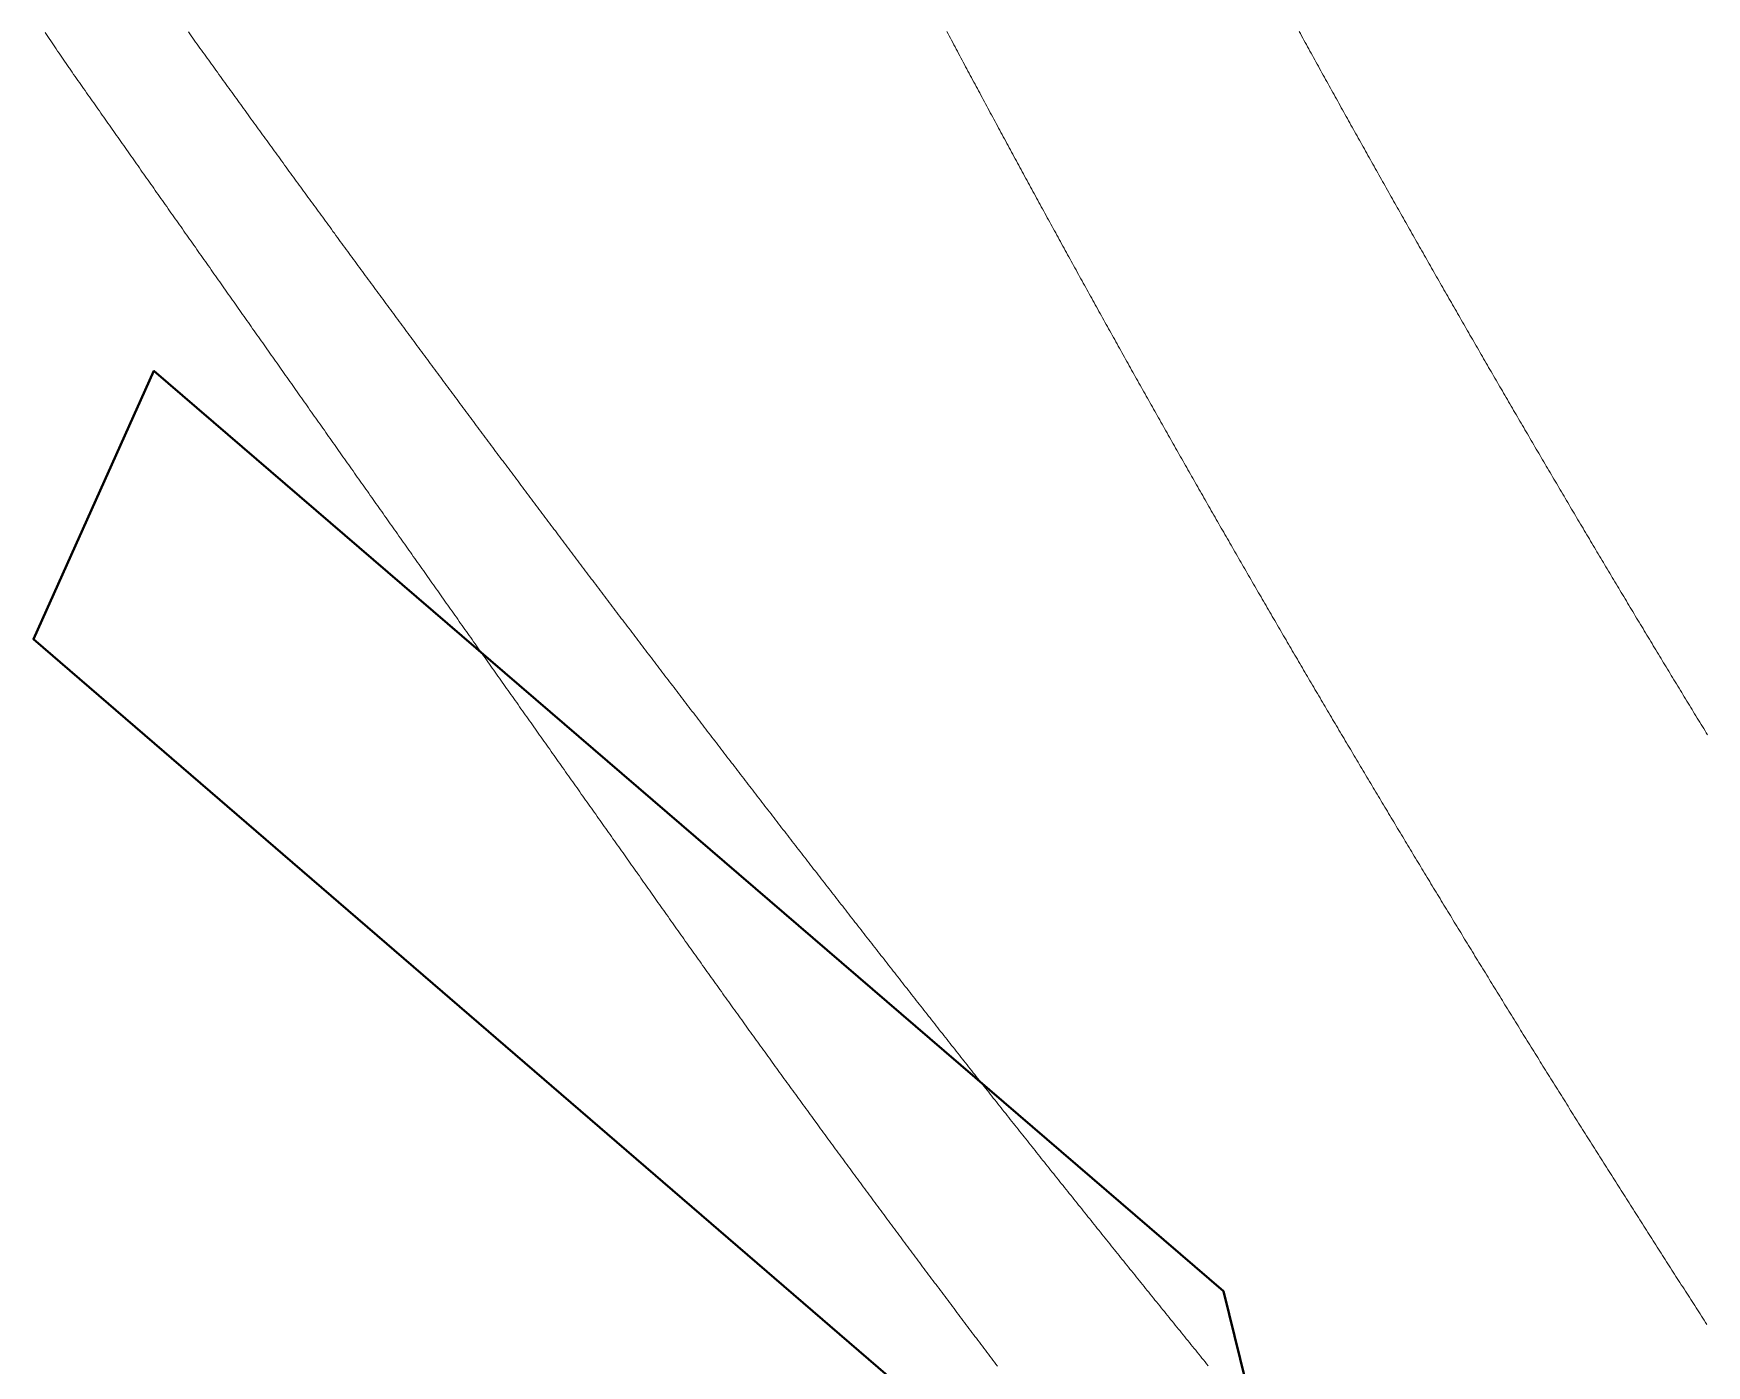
# Model space of a CAD drawing. Extents: x 174934 to 192674, y 648863 to 672607.
# Drawn here: x 180277.4 to 180344.6, y 660905.1 to 660958.6 of the extents above; entities that cross this region are included whole.
import ezdxf

# ---------------------------------------------------------------- set-up
doc = ezdxf.new("R2010")
doc.units = 0
doc.layers.add('pbitul', color=14, linetype='Continuous', lineweight=0)
doc.layers.add('pgesher', color=7, linetype='Continuous', lineweight=0)

msp = doc.modelspace()

# ---------------------------------------------------------------- linework, layer by layer
at = {"layer": 'pbitul', "flags": 128}
for points in [[(180316.112, 660905.031), (180316.051, 660905.11), (180315.991, 660905.19), (180315.93, 660905.27), (180315.87, 660905.349), (180315.809, 660905.429), (180315.749, 660905.509), (180315.689, 660905.588), (180315.628, 660905.668), (180315.568, 660905.748), (180315.507, 660905.827), (180315.447, 660905.907), (180315.387, 660905.987), (180315.326, 660906.067), (180315.266, 660906.146), (180315.206, 660906.226), (180315.146, 660906.306), (180315.085, 660906.386), (180315.025, 660906.466), (180314.965, 660906.545), (180314.904, 660906.625), (180314.844, 660906.705), (180314.784, 660906.785), (180314.724, 660906.865), (180314.664, 660906.945), (180314.603, 660907.024), (180314.543, 660907.104), (180314.483, 660907.184), (180314.423, 660907.264), (180314.363, 660907.344), (180314.303, 660907.424), (180314.243, 660907.504), (180314.182, 660907.584), (180314.122, 660907.664), (180314.062, 660907.744), (180314.002, 660907.824), (180313.942, 660907.903), (180313.882, 660907.983), (180313.822, 660908.063), (180313.762, 660908.143), (180313.702, 660908.223), (180313.642, 660908.303), (180313.582, 660908.383), (180313.522, 660908.463), (180313.462, 660908.544), (180313.402, 660908.624), (180313.342, 660908.704), (180313.282, 660908.784), (180313.223, 660908.864), (180313.163, 660908.944), (180313.103, 660909.024), (180313.043, 660909.104), (180312.983, 660909.184), (180312.923, 660909.264), (180312.863, 660909.344), (180312.803, 660909.424), (180312.744, 660909.505), (180312.684, 660909.585), (180312.624, 660909.665), (180312.564, 660909.745), (180312.505, 660909.825), (180312.445, 660909.905), (180312.385, 660909.986), (180312.325, 660910.066), (180312.266, 660910.146), (180312.206, 660910.226), (180312.146, 660910.306), (180312.087, 660910.387), (180312.027, 660910.467), (180311.967, 660910.547), (180311.908, 660910.627), (180311.848, 660910.708), (180311.788, 660910.788), (180311.729, 660910.868), (180311.669, 660910.949), (180311.609, 660911.029), (180311.55, 660911.109), (180311.49, 660911.19), (180311.431, 660911.27), (180311.371, 660911.35), (180311.312, 660911.431), (180311.252, 660911.511), (180311.193, 660911.591), (180311.133, 660911.672), (180311.074, 660911.752), (180311.014, 660911.833), (180310.955, 660911.913), (180310.895, 660911.993), (180310.836, 660912.074), (180310.777, 660912.154), (180310.717, 660912.235), (180310.658, 660912.315), (180310.598, 660912.396), (180310.539, 660912.476), (180310.48, 660912.557), (180310.42, 660912.637), (180310.361, 660912.717), (180310.302, 660912.798), (180310.242, 660912.879), (180310.183, 660912.959), (180310.124, 660913.04), (180310.064, 660913.12), (180310.005, 660913.201), (180309.946, 660913.281), (180309.887, 660913.362), (180309.828, 660913.442), (180309.768, 660913.523), (180309.709, 660913.604), (180309.65, 660913.684), (180309.591, 660913.765), (180309.532, 660913.845), (180309.472, 660913.926), (180309.413, 660914.007), (180309.354, 660914.087), (180309.295, 660914.168), (180309.236, 660914.249), (180309.177, 660914.329), (180309.118, 660914.41), (180309.059, 660914.491), (180309, 660914.571), (180308.941, 660914.652), (180308.882, 660914.733), (180308.823, 660914.814), (180308.764, 660914.894), (180308.705, 660914.975), (180308.646, 660915.056), (180308.587, 660915.136), (180308.528, 660915.217), (180308.469, 660915.298), (180308.41, 660915.379), (180308.351, 660915.46), (180308.292, 660915.54), (180308.233, 660915.621), (180308.174, 660915.702), (180308.115, 660915.783), (180308.056, 660915.864), (180307.998, 660915.945), (180307.939, 660916.025), (180307.88, 660916.106), (180307.821, 660916.187), (180307.762, 660916.268), (180307.703, 660916.349), (180307.645, 660916.43), (180307.586, 660916.511), (180307.527, 660916.592), (180307.468, 660916.673), (180307.41, 660916.754), (180307.351, 660916.835), (180307.292, 660916.915), (180307.234, 660916.996), (180307.175, 660917.077), (180307.116, 660917.158), (180307.058, 660917.239), (180306.999, 660917.32), (180306.94, 660917.401), (180306.882, 660917.482), (180306.823, 660917.563), (180306.765, 660917.644), (180306.706, 660917.726), (180306.647, 660917.807), (180306.589, 660917.888), (180306.53, 660917.969), (180306.472, 660918.05), (180306.413, 660918.131), (180306.355, 660918.212), (180306.296, 660918.293), (180306.238, 660918.374), (180306.179, 660918.455), (180306.121, 660918.536), (180306.062, 660918.618), (180306.004, 660918.699), (180305.945, 660918.78), (180305.887, 660918.861), (180305.829, 660918.942), (180305.77, 660919.023), (180305.712, 660919.105), (180305.654, 660919.186), (180305.595, 660919.267), (180305.537, 660919.348), (180305.478, 660919.429), (180305.42, 660919.511), (180305.362, 660919.592), (180305.304, 660919.673), (180305.245, 660919.754), (180305.187, 660919.836), (180305.129, 660919.917), (180305.071, 660919.998), (180305.012, 660920.08), (180304.954, 660920.161), (180304.896, 660920.242), (180304.838, 660920.324), (180304.779, 660920.405), (180304.721, 660920.486), (180304.663, 660920.568), (180304.605, 660920.649), (180304.547, 660920.73), (180304.489, 660920.812), (180304.431, 660920.893), (180304.373, 660920.974), (180304.314, 660921.056), (180304.256, 660921.137), (180304.198, 660921.219), (180304.14, 660921.3), (180304.082, 660921.382), (180304.024, 660921.463), (180303.966, 660921.544), (180303.908, 660921.626), (180303.85, 660921.707), (180303.792, 660921.789), (180303.734, 660921.87), (180303.676, 660921.952), (180303.618, 660922.033), (180303.56, 660922.115), (180303.503, 660922.196), (180303.445, 660922.278), (180303.387, 660922.359), (180303.329, 660922.441), (180303.271, 660922.523), (180303.213, 660922.604), (180303.155, 660922.686), (180303.097, 660922.767), (180303.04, 660922.849), (180302.982, 660922.93), (180302.924, 660923.012), (180302.866, 660923.094), (180302.809, 660923.175), (180302.751, 660923.257), (180302.693, 660923.339), (180302.635, 660923.42), (180302.578, 660923.502), (180302.52, 660923.584), (180302.462, 660923.665), (180302.404, 660923.747), (180302.347, 660923.829), (180302.289, 660923.91), (180302.232, 660923.992), (180302.174, 660924.074), (180302.116, 660924.155), (180302.059, 660924.237), (180302.001, 660924.319), (180301.943, 660924.401), (180301.886, 660924.482), (180301.828, 660924.564), (180301.771, 660924.646), (180301.713, 660924.728), (180301.656, 660924.81), (180301.598, 660924.891), (180301.577, 660924.922), (180301.519, 660925.004), (180301.461, 660925.085), (180301.403, 660925.167), (180301.346, 660925.248), (180301.288, 660925.33), (180301.23, 660925.412), (180301.172, 660925.493), (180301.114, 660925.575), (180301.056, 660925.656), (180300.999, 660925.738), (180300.941, 660925.82), (180300.883, 660925.901), (180300.825, 660925.983), (180300.767, 660926.064), (180300.71, 660926.146), (180300.652, 660926.228), (180300.594, 660926.309), (180300.536, 660926.391), (180300.478, 660926.472), (180300.421, 660926.554), (180300.363, 660926.636), (180300.305, 660926.717), (180300.247, 660926.799), (180300.189, 660926.88), (180300.132, 660926.962), (180300.074, 660927.044), (180300.016, 660927.125), (180299.958, 660927.207), (180299.901, 660927.288), (180299.843, 660927.37), (180299.785, 660927.452), (180299.727, 660927.533), (180299.669, 660927.615), (180299.612, 660927.697), (180299.554, 660927.778), (180299.496, 660927.86), (180299.438, 660927.941), (180299.38, 660928.023), (180299.323, 660928.105), (180299.265, 660928.186), (180299.207, 660928.268), (180299.149, 660928.349), (180299.092, 660928.431), (180299.034, 660928.513), (180298.976, 660928.594), (180298.918, 660928.676), (180298.86, 660928.758), (180298.803, 660928.839), (180298.745, 660928.921), (180298.687, 660929.002), (180298.629, 660929.084), (180298.572, 660929.166), (180298.514, 660929.247), (180298.456, 660929.329), (180298.398, 660929.411), (180298.34, 660929.492), (180298.283, 660929.574), (180298.225, 660929.655), (180298.167, 660929.737), (180298.109, 660929.819), (180298.052, 660929.9), (180297.994, 660929.982), (180297.936, 660930.064), (180297.878, 660930.145), (180297.821, 660930.227), (180297.763, 660930.308), (180297.705, 660930.39), (180297.647, 660930.472), (180297.59, 660930.553), (180297.532, 660930.635), (180297.474, 660930.717), (180297.416, 660930.798), (180297.358, 660930.88), (180297.301, 660930.961), (180297.243, 660931.043), (180297.185, 660931.125), (180297.127, 660931.206), (180297.07, 660931.288), (180297.012, 660931.37), (180296.954, 660931.451), (180296.896, 660931.533), (180296.839, 660931.615), (180296.781, 660931.696), (180296.723, 660931.778), (180296.665, 660931.859), (180296.608, 660931.941), (180296.55, 660932.023), (180296.492, 660932.104), (180296.434, 660932.186), (180296.377, 660932.268), (180296.319, 660932.349), (180296.261, 660932.431), (180296.203, 660932.513), (180296.146, 660932.594), (180296.088, 660932.676), (180296.03, 660932.758), (180295.972, 660932.839), (180295.915, 660932.921), (180295.857, 660933.002), (180295.799, 660933.084), (180295.742, 660933.166), (180295.684, 660933.247), (180295.626, 660933.329), (180295.568, 660933.411), (180295.511, 660933.492), (180295.453, 660933.574), (180295.395, 660933.656), (180295.337, 660933.737), (180295.28, 660933.819), (180295.222, 660933.901), (180295.164, 660933.982), (180295.106, 660934.064), (180295.049, 660934.146), (180294.991, 660934.227), (180294.933, 660934.309), (180294.876, 660934.391), (180294.818, 660934.472), (180294.76, 660934.554), (180294.702, 660934.635), (180294.645, 660934.717), (180294.587, 660934.799), (180294.529, 660934.88), (180294.471, 660934.962), (180294.414, 660935.044), (180294.356, 660935.125), (180294.298, 660935.207), (180294.241, 660935.289), (180294.183, 660935.37), (180294.125, 660935.452), (180294.067, 660935.534), (180294.01, 660935.615), (180293.952, 660935.697), (180293.894, 660935.779), (180293.837, 660935.86), (180293.779, 660935.942), (180293.721, 660936.024), (180293.663, 660936.105), (180293.606, 660936.187), (180293.548, 660936.269), (180293.49, 660936.35), (180293.433, 660936.432), (180293.375, 660936.514), (180293.317, 660936.595), (180293.259, 660936.677), (180293.202, 660936.759), (180293.144, 660936.84), (180293.086, 660936.922), (180293.029, 660937.004), (180292.971, 660937.085), (180292.913, 660937.167), (180292.856, 660937.249), (180292.798, 660937.33), (180292.74, 660937.412), (180292.682, 660937.494), (180292.625, 660937.575), (180292.567, 660937.657), (180292.509, 660937.739), (180292.452, 660937.82), (180292.394, 660937.902), (180292.336, 660937.984), (180292.279, 660938.066), (180292.221, 660938.147), (180292.163, 660938.229), (180292.105, 660938.311), (180292.048, 660938.392), (180291.99, 660938.474), (180291.932, 660938.556), (180291.875, 660938.637), (180291.817, 660938.719), (180291.759, 660938.801), (180291.702, 660938.882), (180291.644, 660938.964), (180291.586, 660939.046), (180291.529, 660939.127), (180291.471, 660939.209), (180291.413, 660939.291), (180291.355, 660939.372), (180291.298, 660939.454), (180291.24, 660939.536), (180291.182, 660939.617), (180291.125, 660939.699), (180291.067, 660939.781), (180291.009, 660939.863), (180290.952, 660939.944), (180290.894, 660940.026), (180290.836, 660940.108), (180290.779, 660940.189), (180290.721, 660940.271), (180290.663, 660940.353), (180290.606, 660940.434), (180290.548, 660940.516), (180290.49, 660940.598), (180290.433, 660940.679), (180290.375, 660940.761), (180290.317, 660940.843), (180290.26, 660940.925), (180290.202, 660941.006), (180290.144, 660941.088), (180290.087, 660941.17), (180290.029, 660941.251), (180289.971, 660941.333), (180289.914, 660941.415), (180289.856, 660941.496), (180289.798, 660941.578), (180289.741, 660941.66), (180289.683, 660941.742), (180289.625, 660941.823), (180289.568, 660941.905), (180289.51, 660941.987), (180289.452, 660942.068), (180289.395, 660942.15), (180289.337, 660942.232), (180289.279, 660942.313), (180289.222, 660942.395), (180289.164, 660942.477), (180289.106, 660942.559), (180289.049, 660942.64), (180288.991, 660942.722), (180288.933, 660942.804), (180288.876, 660942.885), (180288.818, 660942.967), (180288.76, 660943.049), (180288.703, 660943.131), (180288.645, 660943.212), (180288.588, 660943.294), (180288.53, 660943.376), (180288.472, 660943.457), (180288.415, 660943.539), (180288.357, 660943.621), (180288.299, 660943.703), (180288.242, 660943.784), (180288.184, 660943.866), (180288.126, 660943.948), (180288.069, 660944.029), (180288.011, 660944.111), (180287.953, 660944.193), (180287.896, 660944.275), (180287.838, 660944.356), (180287.781, 660944.438), (180287.723, 660944.52), (180287.665, 660944.601), (180287.608, 660944.683), (180287.55, 660944.765), (180287.492, 660944.847), (180287.435, 660944.928), (180287.377, 660945.01), (180287.319, 660945.092), (180287.262, 660945.173), (180287.204, 660945.255), (180287.147, 660945.337), (180287.089, 660945.419), (180287.031, 660945.5), (180286.974, 660945.582), (180286.916, 660945.664), (180286.858, 660945.746), (180286.801, 660945.827), (180286.743, 660945.909), (180286.686, 660945.991), (180286.628, 660946.072), (180286.57, 660946.154), (180286.513, 660946.236), (180286.455, 660946.318), (180286.397, 660946.399), (180286.34, 660946.481), (180286.282, 660946.563), (180286.225, 660946.645), (180286.167, 660946.726), (180286.109, 660946.808), (180286.052, 660946.89), (180285.994, 660946.971), (180285.936, 660947.053), (180285.879, 660947.135), (180285.821, 660947.217), (180285.764, 660947.298), (180285.706, 660947.38), (180285.648, 660947.462), (180285.591, 660947.544), (180285.533, 660947.625), (180285.476, 660947.707), (180285.418, 660947.789), (180285.36, 660947.871), (180285.303, 660947.952), (180285.245, 660948.034), (180285.188, 660948.116), (180285.13, 660948.198), (180285.072, 660948.279), (180285.015, 660948.361), (180284.957, 660948.443), (180284.9, 660948.524), (180284.842, 660948.606), (180284.784, 660948.688), (180284.727, 660948.77), (180284.669, 660948.851), (180284.612, 660948.933), (180284.554, 660949.015), (180284.496, 660949.097), (180284.439, 660949.178), (180284.381, 660949.26), (180284.324, 660949.342), (180284.266, 660949.424), (180284.208, 660949.505), (180284.151, 660949.587), (180284.093, 660949.669), (180284.036, 660949.751), (180283.978, 660949.832), (180283.92, 660949.914), (180283.863, 660949.996), (180283.805, 660950.078), (180283.748, 660950.159), (180283.69, 660950.241), (180283.632, 660950.323), (180283.575, 660950.405), (180283.517, 660950.486), (180283.46, 660950.568), (180283.402, 660950.65), (180283.345, 660950.732), (180283.287, 660950.814), (180283.229, 660950.895), (180283.172, 660950.977), (180283.114, 660951.059), (180283.057, 660951.141), (180282.999, 660951.222), (180282.941, 660951.304), (180282.884, 660951.386), (180282.826, 660951.468), (180282.769, 660951.549), (180282.711, 660951.631), (180282.654, 660951.713), (180282.596, 660951.795), (180282.538, 660951.876), (180282.481, 660951.958), (180282.423, 660952.04), (180282.366, 660952.122), (180282.308, 660952.203), (180282.251, 660952.285), (180282.193, 660952.367), (180282.135, 660952.449), (180282.078, 660952.531), (180282.02, 660952.612), (180281.963, 660952.694), (180281.905, 660952.776), (180281.848, 660952.858), (180281.79, 660952.939), (180281.732, 660953.021), (180281.675, 660953.103), (180281.617, 660953.185), (180281.56, 660953.266), (180281.502, 660953.348), (180281.445, 660953.43), (180281.387, 660953.512), (180281.33, 660953.594), (180281.272, 660953.675), (180281.214, 660953.757), (180281.157, 660953.839), (180281.099, 660953.921), (180281.042, 660954.002), (180280.984, 660954.084), (180280.927, 660954.166), (180280.869, 660954.248), (180280.812, 660954.33), (180280.754, 660954.411), (180280.696, 660954.493), (180280.639, 660954.575), (180280.581, 660954.657), (180280.524, 660954.738), (180280.466, 660954.82), (180280.409, 660954.902), (180280.351, 660954.984), (180280.294, 660955.066), (180280.236, 660955.147), (180280.179, 660955.229), (180280.121, 660955.311), (180280.063, 660955.393), (180280.006, 660955.475), (180279.948, 660955.556), (180279.891, 660955.638), (180279.833, 660955.72), (180279.776, 660955.802), (180279.718, 660955.883), (180279.661, 660955.965), (180279.603, 660956.047), (180279.546, 660956.129), (180279.488, 660956.211), (180279.431, 660956.292), (180279.373, 660956.374), (180279.315, 660956.456), (180279.258, 660956.538), (180279.2, 660956.62), (180279.143, 660956.701), (180279.085, 660956.783), (180279.028, 660956.865), (180278.97, 660956.947), (180278.913, 660957.029), (180278.855, 660957.11), (180278.798, 660957.192), (180278.777, 660957.222), (180278.777, 660957.222), (180278.721, 660957.305), (180278.665, 660957.388), (180278.609, 660957.471), (180278.552, 660957.553), (180278.496, 660957.636), (180278.44, 660957.719), (180278.384, 660957.802), (180278.328, 660957.885), (180278.272, 660957.968), (180278.216, 660958.05), (180278.16, 660958.133), (180278.104, 660958.216), (180278.048, 660958.299), (180277.992, 660958.382), (180277.936, 660958.465), (180277.88, 660958.547), (180277.824, 660958.63)], [(180283.582, 660958.652), (180283.641, 660958.571), (180283.699, 660958.49), (180283.757, 660958.408), (180283.816, 660958.327), (180283.874, 660958.246), (180283.933, 660958.165), (180283.991, 660958.084), (180284.049, 660958.003), (180284.108, 660957.921), (180284.166, 660957.84), (180284.225, 660957.759), (180284.283, 660957.678), (180284.342, 660957.597), (180284.4, 660957.516), (180284.459, 660957.435), (180284.517, 660957.353), (180284.576, 660957.272), (180284.634, 660957.191), (180284.693, 660957.11), (180284.751, 660957.029), (180284.81, 660956.948), (180284.868, 660956.867), (180284.927, 660956.786), (180284.985, 660956.705), (180285.044, 660956.624), (180285.102, 660956.542), (180285.161, 660956.461), (180285.219, 660956.38), (180285.278, 660956.299), (180285.337, 660956.218), (180285.395, 660956.137), (180285.454, 660956.056), (180285.512, 660955.975), (180285.571, 660955.894), (180285.63, 660955.813), (180285.688, 660955.732), (180285.747, 660955.651), (180285.805, 660955.57), (180285.864, 660955.489), (180285.923, 660955.408), (180285.981, 660955.327), (180286.04, 660955.246), (180286.099, 660955.165), (180286.157, 660955.084), (180286.216, 660955.003), (180286.275, 660954.922), (180286.333, 660954.841), (180286.392, 660954.76), (180286.451, 660954.679), (180286.51, 660954.598), (180286.568, 660954.517), (180286.627, 660954.437), (180286.686, 660954.356), (180286.745, 660954.275), (180286.803, 660954.194), (180286.862, 660954.113), (180286.921, 660954.032), (180286.98, 660953.951), (180287.038, 660953.87), (180287.097, 660953.789), (180287.156, 660953.708), (180287.215, 660953.627), (180287.274, 660953.547), (180287.332, 660953.466), (180287.391, 660953.385), (180287.45, 660953.304), (180287.509, 660953.223), (180287.568, 660953.142), (180287.627, 660953.061), (180287.685, 660952.981), (180287.744, 660952.9), (180287.803, 660952.819), (180287.862, 660952.738), (180287.921, 660952.657), (180287.98, 660952.576), (180288.039, 660952.496), (180288.098, 660952.415), (180288.157, 660952.334), (180288.216, 660952.253), (180288.274, 660952.172), (180288.333, 660952.092), (180288.392, 660952.011), (180288.451, 660951.93), (180288.51, 660951.849), (180288.569, 660951.769), (180288.628, 660951.688), (180288.687, 660951.607), (180288.746, 660951.526), (180288.805, 660951.446), (180288.864, 660951.365), (180288.923, 660951.284), (180288.982, 660951.203), (180289.041, 660951.123), (180289.1, 660951.042), (180289.159, 660950.961), (180289.218, 660950.881), (180289.277, 660950.8), (180289.336, 660950.719), (180289.396, 660950.638), (180289.455, 660950.558), (180289.514, 660950.477), (180289.573, 660950.396), (180289.632, 660950.316), (180289.691, 660950.235), (180289.75, 660950.154), (180289.809, 660950.074), (180289.868, 660949.993), (180289.927, 660949.912), (180289.987, 660949.832), (180290.046, 660949.751), (180290.105, 660949.671), (180290.164, 660949.59), (180290.223, 660949.509), (180290.282, 660949.429), (180290.342, 660949.348), (180290.401, 660949.267), (180290.46, 660949.187), (180290.519, 660949.106), (180290.578, 660949.026), (180290.638, 660948.945), (180290.697, 660948.865), (180290.756, 660948.784), (180290.815, 660948.703), (180290.875, 660948.623), (180290.934, 660948.542), (180290.993, 660948.462), (180291.052, 660948.381), (180291.112, 660948.301), (180291.171, 660948.22), (180291.23, 660948.14), (180291.289, 660948.059), (180291.349, 660947.979), (180291.408, 660947.898), (180291.467, 660947.818), (180291.527, 660947.737), (180291.586, 660947.657), (180291.645, 660947.576), (180291.705, 660947.496), (180291.764, 660947.415), (180291.823, 660947.335), (180291.883, 660947.254), (180291.942, 660947.174), (180292.002, 660947.093), (180292.061, 660947.013), (180292.12, 660946.932), (180292.18, 660946.852), (180292.239, 660946.771), (180292.299, 660946.691), (180292.358, 660946.611), (180292.417, 660946.53), (180292.477, 660946.45), (180292.536, 660946.369), (180292.596, 660946.289), (180292.655, 660946.208), (180292.715, 660946.128), (180292.774, 660946.048), (180292.834, 660945.967), (180292.893, 660945.887), (180292.953, 660945.807), (180293.012, 660945.726), (180293.072, 660945.646), (180293.131, 660945.565), (180293.191, 660945.485), (180293.25, 660945.405), (180293.31, 660945.324), (180293.369, 660945.244), (180293.429, 660945.164), (180293.488, 660945.083), (180293.548, 660945.003), (180293.607, 660944.923), (180293.667, 660944.842), (180293.727, 660944.762), (180293.786, 660944.682), (180293.846, 660944.601), (180293.905, 660944.521), (180293.965, 660944.441), (180294.025, 660944.361), (180294.084, 660944.28), (180294.144, 660944.2), (180294.204, 660944.12), (180294.263, 660944.04), (180294.323, 660943.959), (180294.383, 660943.879), (180294.442, 660943.799), (180294.502, 660943.719), (180294.562, 660943.638), (180294.621, 660943.558), (180294.681, 660943.478), (180294.741, 660943.398), (180294.8, 660943.317), (180294.86, 660943.237), (180294.92, 660943.157), (180294.98, 660943.077), (180295.039, 660942.997), (180295.099, 660942.916), (180295.159, 660942.836), (180295.219, 660942.756), (180295.278, 660942.676), (180295.338, 660942.596), (180295.398, 660942.516), (180295.458, 660942.435), (180295.517, 660942.355), (180295.577, 660942.275), (180295.637, 660942.195), (180295.697, 660942.115), (180295.757, 660942.035), (180295.817, 660941.955), (180295.876, 660941.874), (180295.936, 660941.794), (180295.996, 660941.714), (180296.056, 660941.634), (180296.116, 660941.554), (180296.176, 660941.474), (180296.236, 660941.394), (180296.295, 660941.314), (180296.355, 660941.234), (180296.415, 660941.154), (180296.475, 660941.074), (180296.535, 660940.993), (180296.595, 660940.913), (180296.655, 660940.833), (180296.715, 660940.753), (180296.775, 660940.673), (180296.835, 660940.593), (180296.895, 660940.513), (180296.955, 660940.433), (180297.015, 660940.353), (180297.075, 660940.273), (180297.135, 660940.193), (180297.195, 660940.113), (180297.255, 660940.033), (180297.315, 660939.953), (180297.375, 660939.873), (180297.435, 660939.793), (180297.495, 660939.713), (180297.555, 660939.633), (180297.615, 660939.553), (180297.675, 660939.473), (180297.735, 660939.393), (180297.795, 660939.313), (180297.855, 660939.233), (180297.915, 660939.153), (180297.975, 660939.074), (180298.035, 660938.994), (180298.095, 660938.914), (180298.155, 660938.834), (180298.216, 660938.754), (180298.276, 660938.674), (180298.336, 660938.594), (180298.396, 660938.514), (180298.456, 660938.434), (180298.516, 660938.354), (180298.576, 660938.274), (180298.637, 660938.195), (180298.697, 660938.115), (180298.757, 660938.035), (180298.817, 660937.955), (180298.877, 660937.875), (180298.937, 660937.795), (180298.998, 660937.715), (180299.058, 660937.636), (180299.118, 660937.556), (180299.178, 660937.476), (180299.239, 660937.396), (180299.299, 660937.316), (180299.359, 660937.236), (180299.419, 660937.157), (180299.48, 660937.077), (180299.54, 660936.997), (180299.6, 660936.917), (180299.66, 660936.837), (180299.721, 660936.758), (180299.781, 660936.678), (180299.841, 660936.598), (180299.902, 660936.518), (180299.962, 660936.439), (180300.022, 660936.359), (180300.083, 660936.279), (180300.143, 660936.199), (180300.203, 660936.12), (180300.264, 660936.04), (180300.324, 660935.96), (180300.384, 660935.88), (180300.445, 660935.801), (180300.505, 660935.721), (180300.565, 660935.641), (180300.626, 660935.562), (180300.686, 660935.482), (180300.747, 660935.402), (180300.807, 660935.323), (180300.868, 660935.243), (180300.928, 660935.163), (180300.988, 660935.083), (180301.049, 660935.004), (180301.109, 660934.924), (180301.17, 660934.845), (180301.23, 660934.765), (180301.291, 660934.685), (180301.351, 660934.606), (180301.412, 660934.526), (180301.472, 660934.446), (180301.533, 660934.367), (180301.593, 660934.287), (180301.654, 660934.207), (180301.714, 660934.128), (180301.775, 660934.048), (180301.835, 660933.969), (180301.896, 660933.889), (180301.956, 660933.809), (180302.017, 660933.73), (180302.077, 660933.65), (180302.138, 660933.571), (180302.199, 660933.491), (180302.259, 660933.412), (180302.32, 660933.332), (180302.38, 660933.253), (180302.441, 660933.173), (180302.502, 660933.093), (180302.562, 660933.014), (180302.623, 660932.934), (180302.683, 660932.855), (180302.744, 660932.775), (180302.805, 660932.696), (180302.865, 660932.616), (180302.926, 660932.537), (180302.987, 660932.457), (180303.047, 660932.378), (180303.108, 660932.298), (180303.169, 660932.219), (180303.229, 660932.139), (180303.29, 660932.06), (180303.351, 660931.98), (180303.412, 660931.901), (180303.472, 660931.822), (180303.533, 660931.742), (180303.594, 660931.663), (180303.655, 660931.583), (180303.715, 660931.504), (180303.776, 660931.424), (180303.837, 660931.345), (180303.898, 660931.266), (180303.958, 660931.186), (180304.019, 660931.107), (180304.08, 660931.027), (180304.141, 660930.948), (180304.202, 660930.869), (180304.262, 660930.789), (180304.323, 660930.71), (180304.384, 660930.63), (180304.445, 660930.551), (180304.506, 660930.472), (180304.567, 660930.392), (180304.627, 660930.313), (180304.688, 660930.234), (180304.749, 660930.154), (180304.81, 660930.075), (180304.871, 660929.996), (180304.932, 660929.916), (180304.993, 660929.837), (180305.054, 660929.758), (180305.114, 660929.678), (180305.175, 660929.599), (180305.236, 660929.52), (180305.297, 660929.44), (180305.358, 660929.361), (180305.419, 660929.282), (180305.48, 660929.203), (180305.541, 660929.123), (180305.602, 660929.044), (180305.663, 660928.965), (180305.724, 660928.886), (180305.785, 660928.806), (180305.846, 660928.727), (180305.907, 660928.648), (180305.968, 660928.569), (180306.029, 660928.489), (180306.09, 660928.41), (180306.151, 660928.331), (180306.212, 660928.252), (180306.273, 660928.173), (180306.334, 660928.093), (180306.395, 660928.014), (180306.456, 660927.935), (180306.517, 660927.856), (180306.578, 660927.777), (180306.64, 660927.697), (180306.701, 660927.618), (180306.762, 660927.539), (180306.823, 660927.46), (180306.884, 660927.381), (180306.945, 660927.302), (180307.006, 660927.223), (180307.067, 660927.143), (180307.128, 660927.064), (180307.19, 660926.985), (180307.251, 660926.906), (180307.312, 660926.827), (180307.373, 660926.748), (180307.434, 660926.669), (180307.495, 660926.59), (180307.557, 660926.51), (180307.618, 660926.431), (180307.679, 660926.352), (180307.74, 660926.273), (180307.802, 660926.194), (180307.863, 660926.115), (180307.924, 660926.036), (180307.985, 660925.957), (180308.046, 660925.878), (180308.108, 660925.799), (180308.169, 660925.72), (180308.23, 660925.641), (180308.292, 660925.562), (180308.353, 660925.483), (180308.414, 660925.404), (180308.475, 660925.325), (180308.537, 660925.246), (180308.598, 660925.167), (180308.659, 660925.088), (180308.721, 660925.009), (180308.782, 660924.93), (180308.843, 660924.851), (180308.905, 660924.772), (180308.966, 660924.693), (180309.027, 660924.614), (180309.089, 660924.535), (180309.15, 660924.456), (180309.211, 660924.377), (180309.273, 660924.298), (180309.334, 660924.219), (180309.396, 660924.14), (180309.457, 660924.061), (180309.518, 660923.982), (180309.58, 660923.903), (180309.641, 660923.825), (180309.703, 660923.746), (180309.764, 660923.667), (180309.826, 660923.588), (180309.887, 660923.509), (180309.949, 660923.43), (180310.01, 660923.351), (180310.071, 660923.272), (180310.133, 660923.193), (180310.194, 660923.115), (180310.256, 660923.036), (180310.317, 660922.957), (180310.379, 660922.878), (180310.44, 660922.799), (180310.502, 660922.72), (180310.564, 660922.642), (180310.625, 660922.563), (180310.687, 660922.484), (180310.748, 660922.405), (180310.81, 660922.326), (180310.871, 660922.247), (180310.933, 660922.169), (180310.994, 660922.09), (180311.056, 660922.011), (180311.118, 660921.932), (180311.179, 660921.854), (180311.241, 660921.775), (180311.302, 660921.696), (180311.364, 660921.617), (180311.426, 660921.539), (180311.487, 660921.46), (180311.549, 660921.381), (180311.611, 660921.302), (180311.672, 660921.224), (180311.734, 660921.145), (180311.796, 660921.066), (180311.857, 660920.987), (180311.919, 660920.909), (180311.981, 660920.83), (180312.042, 660920.751), (180312.104, 660920.673), (180312.166, 660920.594), (180312.228, 660920.515), (180312.289, 660920.437), (180312.351, 660920.358), (180312.413, 660920.279), (180312.474, 660920.201), (180312.536, 660920.122), (180312.598, 660920.043), (180312.66, 660919.965), (180312.722, 660919.886), (180312.783, 660919.807), (180312.845, 660919.729), (180312.907, 660919.65), (180312.969, 660919.571), (180313.03, 660919.493), (180313.092, 660919.414), (180313.154, 660919.336), (180313.216, 660919.257), (180313.278, 660919.178), (180313.34, 660919.1), (180313.401, 660919.021), (180313.463, 660918.943), (180313.525, 660918.864), (180313.587, 660918.786), (180313.649, 660918.707), (180313.711, 660918.628), (180313.773, 660918.55), (180313.835, 660918.471), (180313.897, 660918.393), (180313.958, 660918.314), (180314.02, 660918.236), (180314.082, 660918.157), (180314.144, 660918.079), (180314.206, 660918), (180314.268, 660917.922), (180314.33, 660917.843), (180314.392, 660917.765), (180314.454, 660917.686), (180314.516, 660917.608), (180314.578, 660917.529), (180314.64, 660917.451), (180314.702, 660917.372), (180314.764, 660917.294), (180314.826, 660917.215), (180314.888, 660917.137), (180314.95, 660917.059), (180315.012, 660916.98), (180315.074, 660916.902), (180315.136, 660916.823), (180315.198, 660916.745), (180315.26, 660916.666), (180315.322, 660916.588), (180315.384, 660916.51), (180315.446, 660916.431), (180315.508, 660916.353), (180315.571, 660916.274), (180315.633, 660916.196), (180315.695, 660916.118), (180315.757, 660916.039), (180315.819, 660915.961), (180315.881, 660915.883), (180315.943, 660915.804), (180316.005, 660915.726), (180316.068, 660915.648), (180316.13, 660915.569), (180316.192, 660915.491), (180316.254, 660915.413), (180316.316, 660915.334), (180316.378, 660915.256), (180316.441, 660915.178), (180316.503, 660915.099), (180316.565, 660915.021), (180316.627, 660914.943), (180316.689, 660914.864), (180316.752, 660914.786), (180316.814, 660914.708), (180316.876, 660914.63), (180316.938, 660914.551), (180317.001, 660914.473), (180317.063, 660914.395), (180317.125, 660914.317), (180317.187, 660914.238), (180317.25, 660914.16), (180317.312, 660914.082), (180317.374, 660914.004), (180317.437, 660913.925), (180317.499, 660913.847), (180317.561, 660913.769), (180317.623, 660913.691), (180317.686, 660913.613), (180317.748, 660913.534), (180317.81, 660913.456), (180317.873, 660913.378), (180317.935, 660913.3), (180317.998, 660913.222), (180318.06, 660913.143), (180318.122, 660913.065), (180318.185, 660912.987), (180318.247, 660912.909), (180318.309, 660912.831), (180318.372, 660912.753), (180318.434, 660912.675), (180318.497, 660912.596), (180318.559, 660912.518), (180318.621, 660912.44), (180318.684, 660912.362), (180318.746, 660912.284), (180318.809, 660912.206), (180318.871, 660912.128), (180318.934, 660912.05), (180318.996, 660911.972), (180319.059, 660911.894), (180319.121, 660911.815), (180319.184, 660911.737), (180319.246, 660911.659), (180319.309, 660911.581), (180319.371, 660911.503), (180319.434, 660911.425), (180319.496, 660911.347), (180319.559, 660911.269), (180319.621, 660911.191), (180319.684, 660911.113), (180319.746, 660911.035), (180319.809, 660910.957), (180319.872, 660910.879), (180319.934, 660910.801), (180319.997, 660910.723), (180320.059, 660910.645), (180320.122, 660910.567), (180320.184, 660910.489), (180320.247, 660910.411), (180320.31, 660910.333), (180320.372, 660910.255), (180320.435, 660910.177), (180320.498, 660910.099), (180320.56, 660910.021), (180320.623, 660909.943), (180320.685, 660909.865), (180320.748, 660909.787), (180320.811, 660909.709), (180320.874, 660909.632), (180320.936, 660909.554), (180320.999, 660909.476), (180321.062, 660909.398), (180321.124, 660909.32), (180321.187, 660909.242), (180321.25, 660909.164), (180321.312, 660909.086), (180321.375, 660909.008), (180321.438, 660908.931), (180321.501, 660908.853), (180321.563, 660908.775), (180321.626, 660908.697), (180321.689, 660908.619), (180321.752, 660908.541), (180321.814, 660908.463), (180321.877, 660908.386), (180321.94, 660908.308), (180322.003, 660908.23), (180322.066, 660908.152), (180322.128, 660908.074), (180322.191, 660907.996), (180322.254, 660907.919), (180322.317, 660907.841), (180322.38, 660907.763), (180322.443, 660907.685), (180322.505, 660907.608), (180322.568, 660907.53), (180322.631, 660907.452), (180322.694, 660907.374), (180322.757, 660907.296), (180322.82, 660907.219), (180322.883, 660907.141), (180322.946, 660907.063), (180323.009, 660906.986), (180323.071, 660906.908), (180323.134, 660906.83), (180323.197, 660906.752), (180323.26, 660906.675), (180323.323, 660906.597), (180323.386, 660906.519), (180323.449, 660906.442), (180323.512, 660906.364), (180323.575, 660906.286), (180323.638, 660906.208), (180323.701, 660906.131), (180323.764, 660906.053), (180323.827, 660905.975), (180323.89, 660905.898), (180323.953, 660905.82), (180324.016, 660905.743), (180324.079, 660905.665), (180324.142, 660905.587), (180324.205, 660905.51), (180324.268, 660905.432), (180324.331, 660905.354), (180324.394, 660905.277), (180324.457, 660905.199), (180324.52, 660905.122), (180324.584, 660905.044)]]:
    msp.add_lwpolyline(points, dxfattribs=at)
at = {"layer": 'pgesher', "flags": 128}
for points in [[(180314.078, 660958.668), (180314.125, 660958.58), (180314.171, 660958.492), (180314.218, 660958.403), (180314.265, 660958.315), (180314.312, 660958.227), (180314.359, 660958.139), (180314.406, 660958.05), (180314.454, 660957.962), (180314.501, 660957.874), (180314.548, 660957.786), (180314.595, 660957.697), (180314.642, 660957.609), (180314.689, 660957.521), (180314.736, 660957.433), (180314.783, 660957.345), (180314.83, 660957.256), (180314.877, 660957.168), (180314.925, 660957.08), (180314.972, 660956.992), (180315.019, 660956.904), (180315.066, 660956.815), (180315.113, 660956.727), (180315.161, 660956.639), (180315.208, 660956.551), (180315.255, 660956.463), (180315.302, 660956.375), (180315.35, 660956.287), (180315.397, 660956.199), (180315.444, 660956.11), (180315.492, 660956.022), (180315.539, 660955.934), (180315.586, 660955.846), (180315.634, 660955.758), (180315.681, 660955.67), (180315.728, 660955.582), (180315.776, 660955.494), (180315.823, 660955.406), (180315.871, 660955.318), (180315.918, 660955.23), (180315.966, 660955.142), (180316.013, 660955.054), (180316.06, 660954.966), (180316.108, 660954.878), (180316.155, 660954.79), (180316.203, 660954.702), (180316.25, 660954.614), (180316.298, 660954.526), (180316.345, 660954.438), (180316.393, 660954.35), (180316.441, 660954.262), (180316.488, 660954.174), (180316.536, 660954.086), (180316.583, 660953.998), (180316.631, 660953.91), (180316.679, 660953.822), (180316.726, 660953.734), (180316.774, 660953.646), (180316.822, 660953.558), (180316.869, 660953.47), (180316.917, 660953.383), (180316.965, 660953.295), (180317.012, 660953.207), (180317.06, 660953.119), (180317.108, 660953.031), (180317.156, 660952.943), (180317.203, 660952.855), (180317.251, 660952.768), (180317.299, 660952.68), (180317.347, 660952.592), (180317.395, 660952.504), (180317.442, 660952.416), (180317.49, 660952.328), (180317.538, 660952.241), (180317.586, 660952.153), (180317.634, 660952.065), (180317.682, 660951.977), (180317.73, 660951.889), (180317.778, 660951.802), (180317.826, 660951.714), (180317.873, 660951.626), (180317.921, 660951.538), (180317.969, 660951.451), (180318.017, 660951.363), (180318.065, 660951.275), (180318.113, 660951.187), (180318.161, 660951.1), (180318.209, 660951.012), (180318.257, 660950.924), (180318.306, 660950.837), (180318.354, 660950.749), (180318.402, 660950.661), (180318.45, 660950.574), (180318.498, 660950.486), (180318.546, 660950.398), (180318.594, 660950.311), (180318.642, 660950.223), (180318.69, 660950.135), (180318.739, 660950.048), (180318.787, 660949.96), (180318.835, 660949.872), (180318.883, 660949.785), (180318.931, 660949.697), (180318.98, 660949.61), (180319.028, 660949.522), (180319.076, 660949.434), (180319.124, 660949.347), (180319.173, 660949.259), (180319.221, 660949.172), (180319.269, 660949.084), (180319.318, 660948.997), (180319.366, 660948.909), (180319.414, 660948.821), (180319.463, 660948.734), (180319.511, 660948.646), (180319.559, 660948.559), (180319.608, 660948.471), (180319.656, 660948.384), (180319.705, 660948.296), (180319.753, 660948.209), (180319.801, 660948.121), (180319.85, 660948.034), (180319.898, 660947.946), (180319.947, 660947.859), (180319.995, 660947.772), (180320.044, 660947.684), (180320.092, 660947.597), (180320.141, 660947.509), (180320.189, 660947.422), (180320.238, 660947.334), (180320.286, 660947.247), (180320.335, 660947.16), (180320.384, 660947.072), (180320.432, 660946.985), (180320.481, 660946.897), (180320.529, 660946.81), (180320.578, 660946.723), (180320.627, 660946.635), (180320.675, 660946.548), (180320.724, 660946.461), (180320.773, 660946.373), (180320.822, 660946.286), (180320.87, 660946.199), (180320.919, 660946.111), (180320.968, 660946.024), (180321.016, 660945.937), (180321.065, 660945.849), (180321.114, 660945.762), (180321.163, 660945.675), (180321.212, 660945.587), (180321.26, 660945.5), (180321.309, 660945.413), (180321.358, 660945.326), (180321.407, 660945.238), (180321.456, 660945.151), (180321.505, 660945.064), (180321.554, 660944.977), (180321.602, 660944.889), (180321.651, 660944.802), (180321.7, 660944.715), (180321.749, 660944.628), (180321.798, 660944.541), (180321.847, 660944.453), (180321.896, 660944.366), (180321.945, 660944.279), (180321.994, 660944.192), (180322.043, 660944.105), (180322.092, 660944.017), (180322.141, 660943.93), (180322.19, 660943.843), (180322.239, 660943.756), (180322.288, 660943.669), (180322.337, 660943.582), (180322.387, 660943.495), (180322.436, 660943.408), (180322.485, 660943.32), (180322.534, 660943.233), (180322.583, 660943.146), (180322.632, 660943.059), (180322.681, 660942.972), (180322.731, 660942.885), (180322.78, 660942.798), (180322.829, 660942.711), (180322.878, 660942.624), (180322.927, 660942.537), (180322.977, 660942.45), (180323.026, 660942.363), (180323.075, 660942.276), (180323.124, 660942.189), (180323.174, 660942.102), (180323.223, 660942.015), (180323.272, 660941.928), (180323.322, 660941.841), (180323.371, 660941.754), (180323.42, 660941.667), (180323.47, 660941.58), (180323.519, 660941.493), (180323.569, 660941.406), (180323.618, 660941.319), (180323.667, 660941.232), (180323.717, 660941.145), (180323.766, 660941.058), (180323.816, 660940.971), (180323.865, 660940.884), (180323.915, 660940.797), (180323.964, 660940.711), (180324.014, 660940.624), (180324.063, 660940.537), (180324.113, 660940.45), (180324.162, 660940.363), (180324.212, 660940.276), (180324.261, 660940.189), (180324.311, 660940.103), (180324.361, 660940.016), (180324.41, 660939.929), (180324.46, 660939.842), (180324.509, 660939.755), (180324.559, 660939.668), (180324.609, 660939.582), (180324.658, 660939.495), (180324.708, 660939.408), (180324.758, 660939.321), (180324.807, 660939.235), (180324.857, 660939.148), (180324.907, 660939.061), (180324.957, 660938.974), (180325.006, 660938.887), (180325.056, 660938.801), (180325.106, 660938.714), (180325.156, 660938.627), (180325.206, 660938.541), (180325.255, 660938.454), (180325.305, 660938.367), (180325.355, 660938.28), (180325.405, 660938.194), (180325.455, 660938.107), (180325.505, 660938.02), (180325.555, 660937.934), (180325.604, 660937.847), (180325.654, 660937.76), (180325.704, 660937.674), (180325.754, 660937.587), (180325.804, 660937.501), (180325.854, 660937.414), (180325.904, 660937.327), (180325.954, 660937.241), (180326.004, 660937.154), (180326.054, 660937.067), (180326.104, 660936.981), (180326.154, 660936.894), (180326.204, 660936.808), (180326.254, 660936.721), (180326.304, 660936.635), (180326.354, 660936.548), (180326.404, 660936.462), (180326.455, 660936.375), (180326.505, 660936.288), (180326.555, 660936.202), (180326.605, 660936.115), (180326.655, 660936.029), (180326.705, 660935.942), (180326.756, 660935.856), (180326.806, 660935.769), (180326.856, 660935.683), (180326.906, 660935.596), (180326.956, 660935.51), (180327.007, 660935.424), (180327.057, 660935.337), (180327.107, 660935.251), (180327.157, 660935.164), (180327.208, 660935.078), (180327.258, 660934.991), (180327.308, 660934.905), (180327.359, 660934.818), (180327.409, 660934.732), (180327.459, 660934.646), (180327.51, 660934.559), (180327.56, 660934.473), (180327.611, 660934.387), (180327.661, 660934.3), (180327.711, 660934.214), (180327.762, 660934.127), (180327.812, 660934.041), (180327.863, 660933.955), (180327.913, 660933.868), (180327.964, 660933.782), (180328.014, 660933.696), (180328.065, 660933.609), (180328.115, 660933.523), (180328.166, 660933.437), (180328.216, 660933.351), (180328.267, 660933.264), (180328.317, 660933.178), (180328.368, 660933.092), (180328.418, 660933.006), (180328.469, 660932.919), (180328.52, 660932.833), (180328.57, 660932.747), (180328.621, 660932.661), (180328.672, 660932.574), (180328.722, 660932.488), (180328.773, 660932.402), (180328.824, 660932.316), (180328.874, 660932.23), (180328.925, 660932.143), (180328.976, 660932.057), (180329.027, 660931.971), (180329.077, 660931.885), (180329.128, 660931.799), (180329.179, 660931.712), (180329.23, 660931.626), (180329.28, 660931.54), (180329.331, 660931.454), (180329.382, 660931.368), (180329.433, 660931.282), (180329.484, 660931.196), (180329.535, 660931.11), (180329.585, 660931.024), (180329.636, 660930.937), (180329.687, 660930.851), (180329.738, 660930.765), (180329.789, 660930.679), (180329.84, 660930.593), (180329.891, 660930.507), (180329.942, 660930.421), (180329.993, 660930.335), (180330.044, 660930.249), (180330.095, 660930.163), (180330.146, 660930.077), (180330.197, 660929.991), (180330.248, 660929.905), (180330.299, 660929.819), (180330.35, 660929.733), (180330.401, 660929.647), (180330.452, 660929.561), (180330.503, 660929.475), (180330.554, 660929.389), (180330.605, 660929.303), (180330.657, 660929.217), (180330.708, 660929.131), (180330.759, 660929.045), (180330.81, 660928.959), (180330.861, 660928.874), (180330.912, 660928.788), (180330.964, 660928.702), (180331.015, 660928.616), (180331.066, 660928.53), (180331.117, 660928.444), (180331.168, 660928.358), (180331.22, 660928.272), (180331.271, 660928.187), (180331.322, 660928.101), (180331.374, 660928.015), (180331.425, 660927.929), (180331.476, 660927.843), (180331.528, 660927.757), (180331.579, 660927.672), (180331.63, 660927.586), (180331.682, 660927.5), (180331.733, 660927.414), (180331.784, 660927.328), (180331.836, 660927.243), (180331.887, 660927.157), (180331.939, 660927.071), (180331.99, 660926.985), (180332.042, 660926.9), (180332.093, 660926.814), (180332.145, 660926.728), (180332.196, 660926.642), (180332.248, 660926.557), (180332.299, 660926.471), (180332.351, 660926.385), (180332.402, 660926.3), (180332.454, 660926.214), (180332.505, 660926.128), (180332.557, 660926.043), (180332.608, 660925.957), (180332.66, 660925.871), (180332.712, 660925.786), (180332.763, 660925.7), (180332.815, 660925.614), (180332.867, 660925.529), (180332.918, 660925.443), (180332.97, 660925.357), (180333.022, 660925.272), (180333.073, 660925.186), (180333.125, 660925.101), (180333.177, 660925.015), (180333.228, 660924.929), (180333.28, 660924.844), (180333.332, 660924.758), (180333.384, 660924.673), (180333.436, 660924.587), (180333.487, 660924.502), (180333.539, 660924.416), (180333.591, 660924.331), (180333.643, 660924.245), (180333.695, 660924.16), (180333.747, 660924.074), (180333.798, 660923.989), (180333.85, 660923.903), (180333.902, 660923.818), (180333.954, 660923.732), (180334.006, 660923.647), (180334.058, 660923.561), (180334.11, 660923.476), (180334.162, 660923.39), (180334.214, 660923.305), (180334.266, 660923.219), (180334.318, 660923.134), (180334.37, 660923.049), (180334.422, 660922.963), (180334.474, 660922.878), (180334.526, 660922.792), (180334.578, 660922.707), (180334.63, 660922.622), (180334.682, 660922.536), (180334.734, 660922.451), (180334.786, 660922.366), (180334.838, 660922.28), (180334.89, 660922.195), (180334.943, 660922.11), (180334.995, 660922.024), (180335.047, 660921.939), (180335.099, 660921.854), (180335.151, 660921.768), (180335.203, 660921.683), (180335.256, 660921.598), (180335.308, 660921.512), (180335.36, 660921.427), (180335.412, 660921.342), (180335.465, 660921.257), (180335.517, 660921.171), (180335.569, 660921.086), (180335.621, 660921.001), (180335.674, 660920.916), (180335.726, 660920.83), (180335.778, 660920.745), (180335.831, 660920.66), (180335.883, 660920.575), (180335.936, 660920.49), (180335.988, 660920.404), (180336.04, 660920.319), (180336.093, 660920.234), (180336.145, 660920.149), (180336.198, 660920.064), (180336.25, 660919.979), (180336.302, 660919.894), (180336.355, 660919.808), (180336.407, 660919.723), (180336.46, 660919.638), (180336.512, 660919.553), (180336.565, 660919.468), (180336.617, 660919.383), (180336.67, 660919.298), (180336.722, 660919.213), (180336.775, 660919.128), (180336.828, 660919.043), (180336.88, 660918.958), (180336.933, 660918.872), (180336.985, 660918.787), (180337.038, 660918.702), (180337.091, 660918.617), (180337.143, 660918.532), (180337.196, 660918.447), (180337.249, 660918.362), (180337.301, 660918.277), (180337.354, 660918.192), (180337.407, 660918.107), (180337.459, 660918.022), (180337.512, 660917.937), (180337.565, 660917.852), (180337.618, 660917.767), (180337.67, 660917.683), (180337.723, 660917.598), (180337.776, 660917.513), (180337.829, 660917.428), (180337.882, 660917.343), (180337.934, 660917.258), (180337.987, 660917.173), (180338.04, 660917.088), (180338.093, 660917.003), (180338.146, 660916.918), (180338.199, 660916.834), (180338.252, 660916.749), (180338.305, 660916.664), (180338.358, 660916.579), (180338.41, 660916.494), (180338.463, 660916.409), (180338.516, 660916.324), (180338.569, 660916.24), (180338.622, 660916.155), (180338.675, 660916.07), (180338.728, 660915.985), (180338.781, 660915.9), (180338.834, 660915.816), (180338.887, 660915.731), (180338.94, 660915.646), (180338.994, 660915.561), (180339.047, 660915.477), (180339.1, 660915.392), (180339.153, 660915.307), (180339.206, 660915.222), (180339.259, 660915.138), (180339.312, 660915.053), (180339.365, 660914.968), (180339.419, 660914.884), (180339.472, 660914.799), (180339.525, 660914.714), (180339.578, 660914.63), (180339.631, 660914.545), (180339.685, 660914.46), (180339.738, 660914.376), (180339.791, 660914.291), (180339.844, 660914.206), (180339.898, 660914.122), (180339.951, 660914.037), (180340.004, 660913.952), (180340.057, 660913.868), (180340.111, 660913.783), (180340.164, 660913.699), (180340.217, 660913.614), (180340.271, 660913.529), (180340.324, 660913.445), (180340.378, 660913.36), (180340.431, 660913.276), (180340.484, 660913.191), (180340.538, 660913.107), (180340.591, 660913.022), (180340.645, 660912.938), (180340.698, 660912.853), (180340.752, 660912.769), (180340.805, 660912.684), (180340.859, 660912.6), (180340.912, 660912.515), (180340.966, 660912.431), (180341.019, 660912.346), (180341.073, 660912.262), (180341.126, 660912.177), (180341.18, 660912.093), (180341.233, 660912.008), (180341.287, 660911.924), (180341.34, 660911.84), (180341.394, 660911.755), (180341.448, 660911.671), (180341.501, 660911.586), (180341.555, 660911.502), (180341.609, 660911.418), (180341.662, 660911.333), (180341.716, 660911.249), (180341.77, 660911.164), (180341.823, 660911.08), (180341.877, 660910.996), (180341.931, 660910.911), (180341.985, 660910.827), (180342.038, 660910.743), (180342.092, 660910.658), (180342.146, 660910.574), (180342.2, 660910.49), (180342.253, 660910.406), (180342.307, 660910.321), (180342.361, 660910.237), (180342.415, 660910.153), (180342.469, 660910.068), (180342.523, 660909.984), (180342.577, 660909.9), (180342.63, 660909.816), (180342.684, 660909.731), (180342.738, 660909.647), (180342.792, 660909.563), (180342.846, 660909.479), (180342.9, 660909.395), (180342.954, 660909.31), (180343.008, 660909.226), (180343.062, 660909.142), (180343.116, 660909.058), (180343.17, 660908.974), (180343.224, 660908.89), (180343.278, 660908.805), (180343.332, 660908.721), (180343.386, 660908.637), (180343.44, 660908.553), (180343.494, 660908.469), (180343.548, 660908.385), (180343.602, 660908.301), (180343.657, 660908.217), (180343.711, 660908.132), (180343.765, 660908.048), (180343.819, 660907.964), (180343.873, 660907.88), (180343.927, 660907.796), (180343.981, 660907.712), (180344.036, 660907.628), (180344.09, 660907.544), (180344.144, 660907.46), (180344.198, 660907.376), (180344.253, 660907.292), (180344.307, 660907.208), (180344.361, 660907.124), (180344.415, 660907.04), (180344.47, 660906.956), (180344.524, 660906.872), (180344.578, 660906.788), (180344.633, 660906.704)], [(180344.659, 660930.396), (180344.607, 660930.481), (180344.555, 660930.567), (180344.502, 660930.652), (180344.45, 660930.737), (180344.398, 660930.822), (180344.346, 660930.908), (180344.294, 660930.993), (180344.242, 660931.078), (180344.189, 660931.164), (180344.137, 660931.249), (180344.085, 660931.334), (180344.033, 660931.42), (180343.981, 660931.505), (180343.929, 660931.591), (180343.877, 660931.676), (180343.825, 660931.761), (180343.773, 660931.847), (180343.721, 660931.932), (180343.669, 660932.018), (180343.617, 660932.103), (180343.565, 660932.188), (180343.513, 660932.274), (180343.461, 660932.359), (180343.409, 660932.445), (180343.357, 660932.53), (180343.305, 660932.616), (180343.253, 660932.701), (180343.201, 660932.787), (180343.149, 660932.872), (180343.097, 660932.958), (180343.046, 660933.043), (180342.994, 660933.129), (180342.942, 660933.214), (180342.89, 660933.3), (180342.838, 660933.385), (180342.787, 660933.471), (180342.735, 660933.556), (180342.683, 660933.642), (180342.631, 660933.727), (180342.579, 660933.813), (180342.528, 660933.899), (180342.476, 660933.984), (180342.424, 660934.07), (180342.373, 660934.155), (180342.321, 660934.241), (180342.269, 660934.327), (180342.218, 660934.412), (180342.166, 660934.498), (180342.114, 660934.583), (180342.063, 660934.669), (180342.011, 660934.755), (180341.959, 660934.84), (180341.908, 660934.926), (180341.856, 660935.012), (180341.805, 660935.097), (180341.753, 660935.183), (180341.702, 660935.269), (180341.65, 660935.354), (180341.599, 660935.44), (180341.547, 660935.526), (180341.496, 660935.612), (180341.444, 660935.697), (180341.393, 660935.783), (180341.341, 660935.869), (180341.29, 660935.955), (180341.238, 660936.04), (180341.187, 660936.126), (180341.135, 660936.212), (180341.084, 660936.298), (180341.033, 660936.383), (180340.981, 660936.469), (180340.93, 660936.555), (180340.879, 660936.641), (180340.827, 660936.727), (180340.776, 660936.812), (180340.725, 660936.898), (180340.673, 660936.984), (180340.622, 660937.07), (180340.571, 660937.156), (180340.519, 660937.242), (180340.468, 660937.328), (180340.417, 660937.413), (180340.366, 660937.499), (180340.315, 660937.585), (180340.263, 660937.671), (180340.212, 660937.757), (180340.161, 660937.843), (180340.11, 660937.929), (180340.059, 660938.015), (180340.008, 660938.101), (180339.956, 660938.187), (180339.905, 660938.273), (180339.854, 660938.359), (180339.803, 660938.445), (180339.752, 660938.531), (180339.701, 660938.617), (180339.65, 660938.703), (180339.599, 660938.789), (180339.548, 660938.875), (180339.497, 660938.961), (180339.446, 660939.047), (180339.395, 660939.133), (180339.344, 660939.219), (180339.293, 660939.305), (180339.242, 660939.391), (180339.191, 660939.477), (180339.14, 660939.563), (180339.089, 660939.649), (180339.038, 660939.735), (180338.987, 660939.821), (180338.937, 660939.907), (180338.886, 660939.993), (180338.835, 660940.079), (180338.784, 660940.165), (180338.733, 660940.252), (180338.682, 660940.338), (180338.632, 660940.424), (180338.581, 660940.51), (180338.53, 660940.596), (180338.479, 660940.682), (180338.429, 660940.768), (180338.378, 660940.855), (180338.327, 660940.941), (180338.276, 660941.027), (180338.226, 660941.113), (180338.175, 660941.199), (180338.124, 660941.286), (180338.074, 660941.372), (180338.023, 660941.458), (180337.972, 660941.544), (180337.922, 660941.631), (180337.871, 660941.717), (180337.82, 660941.803), (180337.77, 660941.889), (180337.719, 660941.976), (180337.669, 660942.062), (180337.618, 660942.148), (180337.568, 660942.234), (180337.517, 660942.321), (180337.467, 660942.407), (180337.416, 660942.493), (180337.366, 660942.58), (180337.315, 660942.666), (180337.265, 660942.752), (180337.214, 660942.839), (180337.164, 660942.925), (180337.113, 660943.011), (180337.063, 660943.098), (180337.013, 660943.184), (180336.962, 660943.27), (180336.912, 660943.357), (180336.861, 660943.443), (180336.811, 660943.53), (180336.761, 660943.616), (180336.71, 660943.702), (180336.66, 660943.789), (180336.61, 660943.875), (180336.559, 660943.962), (180336.509, 660944.048), (180336.459, 660944.135), (180336.409, 660944.221), (180336.358, 660944.307), (180336.308, 660944.394), (180336.258, 660944.48), (180336.208, 660944.567), (180336.158, 660944.653), (180336.107, 660944.74), (180336.057, 660944.826), (180336.007, 660944.913), (180335.957, 660944.999), (180335.907, 660945.086), (180335.857, 660945.172), (180335.807, 660945.259), (180335.756, 660945.346), (180335.706, 660945.432), (180335.656, 660945.519), (180335.606, 660945.605), (180335.556, 660945.692), (180335.506, 660945.778), (180335.456, 660945.865), (180335.406, 660945.952), (180335.356, 660946.038), (180335.306, 660946.125), (180335.256, 660946.211), (180335.206, 660946.298), (180335.156, 660946.385), (180335.106, 660946.471), (180335.056, 660946.558), (180335.007, 660946.645), (180334.957, 660946.731), (180334.907, 660946.818), (180334.857, 660946.905), (180334.807, 660946.991), (180334.757, 660947.078), (180334.707, 660947.165), (180334.658, 660947.251), (180334.608, 660947.338), (180334.558, 660947.425), (180334.508, 660947.512), (180334.458, 660947.598), (180334.409, 660947.685), (180334.359, 660947.772), (180334.309, 660947.859), (180334.259, 660947.945), (180334.21, 660948.032), (180334.16, 660948.119), (180334.11, 660948.206), (180334.061, 660948.292), (180334.011, 660948.379), (180333.961, 660948.466), (180333.912, 660948.553), (180333.862, 660948.64), (180333.812, 660948.727), (180333.763, 660948.813), (180333.713, 660948.9), (180333.664, 660948.987), (180333.614, 660949.074), (180333.565, 660949.161), (180333.515, 660949.248), (180333.466, 660949.335), (180333.416, 660949.421), (180333.367, 660949.508), (180333.317, 660949.595), (180333.268, 660949.682), (180333.218, 660949.769), (180333.169, 660949.856), (180333.119, 660949.943), (180333.07, 660950.03), (180333.02, 660950.117), (180332.971, 660950.204), (180332.922, 660950.291), (180332.872, 660950.378), (180332.823, 660950.465), (180332.774, 660950.552), (180332.724, 660950.639), (180332.675, 660950.726), (180332.626, 660950.813), (180332.576, 660950.9), (180332.527, 660950.987), (180332.478, 660951.074), (180332.428, 660951.161), (180332.379, 660951.248), (180332.33, 660951.335), (180332.281, 660951.422), (180332.232, 660951.509), (180332.182, 660951.596), (180332.133, 660951.683), (180332.084, 660951.77), (180332.035, 660951.857), (180331.986, 660951.944), (180331.937, 660952.031), (180331.887, 660952.118), (180331.838, 660952.205), (180331.789, 660952.293), (180331.74, 660952.38), (180331.691, 660952.467), (180331.642, 660952.554), (180331.593, 660952.641), (180331.544, 660952.728), (180331.495, 660952.815), (180331.446, 660952.903), (180331.397, 660952.99), (180331.348, 660953.077), (180331.299, 660953.164), (180331.25, 660953.251), (180331.201, 660953.339), (180331.152, 660953.426), (180331.103, 660953.513), (180331.054, 660953.6), (180331.005, 660953.687), (180330.957, 660953.775), (180330.908, 660953.862), (180330.859, 660953.949), (180330.81, 660954.036), (180330.761, 660954.124), (180330.712, 660954.211), (180330.663, 660954.298), (180330.615, 660954.385), (180330.566, 660954.473), (180330.517, 660954.56), (180330.468, 660954.647), (180330.42, 660954.735), (180330.371, 660954.822), (180330.322, 660954.909), (180330.273, 660954.997), (180330.225, 660955.084), (180330.176, 660955.171), (180330.127, 660955.259), (180330.079, 660955.346), (180330.03, 660955.433), (180329.981, 660955.521), (180329.933, 660955.608), (180329.884, 660955.696), (180329.836, 660955.783), (180329.787, 660955.87), (180329.738, 660955.958), (180329.69, 660956.045), (180329.641, 660956.133), (180329.593, 660956.22), (180329.544, 660956.308), (180329.496, 660956.395), (180329.447, 660956.482), (180329.399, 660956.57), (180329.35, 660956.657), (180329.302, 660956.745), (180329.253, 660956.832), (180329.205, 660956.92), (180329.157, 660957.007), (180329.108, 660957.095), (180329.06, 660957.182), (180329.011, 660957.27), (180328.963, 660957.357), (180328.915, 660957.445), (180328.866, 660957.532), (180328.818, 660957.62), (180328.77, 660957.708), (180328.721, 660957.795), (180328.673, 660957.883), (180328.625, 660957.97), (180328.577, 660958.058), (180328.528, 660958.145), (180328.48, 660958.233), (180328.432, 660958.321), (180328.384, 660958.408), (180328.335, 660958.496), (180328.287, 660958.583), (180328.239, 660958.671)]]:
    msp.add_lwpolyline(points, dxfattribs=at)
at = {"layer": 'pgesher', "color": 7, "linetype": 'Continuous', "lineweight": 40, "flags": 128}
msp.add_lwpolyline([(180325.199, 660908.047), (180282.198, 660945.031), (180277.355, 660934.252), (180329.896, 660888.954), (180325.199, 660908.047)], close=True, dxfattribs=at)

doc.saveas('drawing.dxf')
